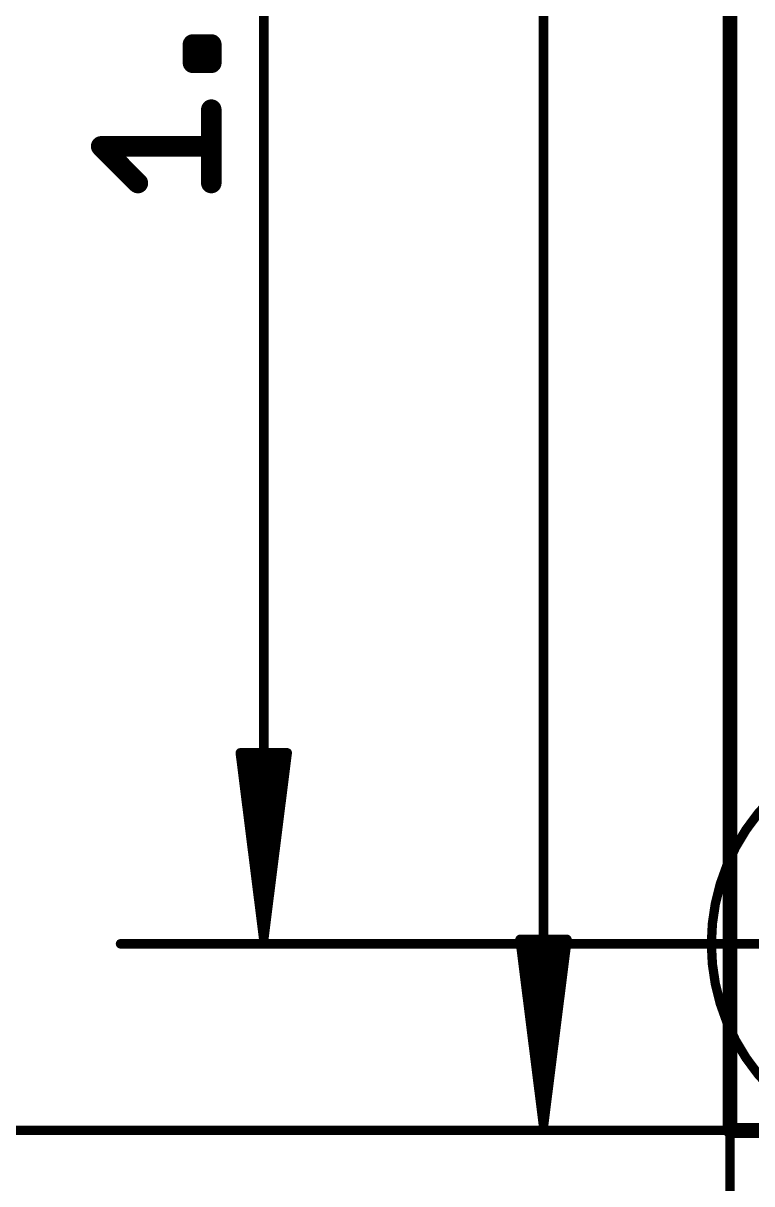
# Model space of a CAD drawing. Extents: x -33 to 74, y -17 to 52.
# Drawn here: x -9.63 to 0.3, y -0.73 to 15.07 of the extents above; entities that cross this region are included whole.
import ezdxf

# ---------------------------------------------------------------- set-up
doc = ezdxf.new("R2010")
doc.units = 0
for name, color, linetype in [('20', 53, 'CONTINUOUS'), ('39', 12, 'CONTINUOUS'), ('47', 253, 'CONTINUOUS')]:
    doc.layers.add(name, color=color, linetype=linetype)

msp = doc.modelspace()

# ---------------------------------------------------------------- linework, layer by layer
at = {"layer": '20', "const_width": 0.2032}
for points in [[(0, 0), (0, 30.48)], [(27.94, 0), (0, 0)]]:
    msp.add_lwpolyline(points, dxfattribs=at)
at = {"layer": '20', "const_width": 0.1016}
for points in [[(0, 0.0508, 1), (0, -0.0508)], [(-0.0508, 0, 1), (0.0508, 0)]]:
    msp.add_lwpolyline(points, format="xyb", dxfattribs=at)
at = {"layer": '39', "const_width": 0.127}
msp.add_lwpolyline([(2.54, -0.254, 1), (2.54, 5.334, 1), (2.54, -0.254)], format="xyb", dxfattribs=at)
at = {"layer": '47'}
for points, const_width in [([(-2.54, 0.065), (-2.54, 38.67)], 0.13), ([(-6.35, 27.875), (-6.35, 2.605)], 0.13), ([(-7.3142, 14.5355), (-7.3142, 14.7854)], 0.2794), ([(-7.3142, 14.7854), (-7.0642, 14.7854)], 0.2794), ([(-7.0642, 14.7854), (-7.0642, 14.5355)], 0.2794), ([(-7.0642, 14.5355), (-7.3142, 14.5355)], 0.2794), ([(-7.0642, 12.8983), (-7.0642, 13.8982)], 0.2794), ([(-8.0641, 12.8983), (-8.5641, 13.3983)], 0.2794), ([(-8.5641, 13.3983), (-7.0642, 13.3983)], 0.2794), ([(-6.35, 2.605), (-6.6692, 5.14)], 0.13), ([(-6.6692, 5.14), (-6.0308, 5.14)], 0.13), ([(-6.35, 2.605), (-6.61, 5.14)], 0.13), ([(-6.35, 2.605), (-6.48, 5.14)], 0.13), ([(-6.0308, 5.14), (-6.35, 2.605)], 0.13), ([(-6.22, 5.14), (-6.35, 2.605)], 0.13), ([(-6.09, 5.14), (-6.35, 2.605)], 0.13), ([(2.54, 2.54), (-8.3, 2.54)], 0.13), ([(-2.54, 0.065), (-2.8592, 2.6)], 0.13), ([(-2.8592, 2.6), (-2.2208, 2.6)], 0.13), ([(-2.54, 0.065), (-2.8, 2.6)], 0.13), ([(-2.54, 0.065), (-2.67, 2.6)], 0.13), ([(-2.2208, 2.6), (-2.54, 0.065)], 0.13), ([(-2.41, 2.6), (-2.54, 0.065)], 0.13), ([(-2.28, 2.6), (-2.54, 0.065)], 0.13), ([(0, 0), (-13.38, 0)], 0.13), ([(0, 0), (-4.49, 0)], 0.13), ([(0, 0), (0, -5.76)], 0.13)]:
    msp.add_lwpolyline(points, dxfattribs=dict(at, const_width=const_width))
for points, const_width in [([(-7.3142, 14.8553, 1), (-7.3142, 14.7156)], 0.1397), ([(-7.2443, 14.7854, 1), (-7.384, 14.7854)], 0.1397), ([(-6.9944, 14.7854, 1), (-7.1341, 14.7854)], 0.1397), ([(-7.0642, 14.7156, 1), (-7.0642, 14.8553)], 0.1397), ([(-7.3142, 14.6053, 1), (-7.3142, 14.4656)], 0.1397), ([(-7.384, 14.5355, 1), (-7.2443, 14.5355)], 0.1397), ([(-7.1341, 14.5355, 1), (-6.9944, 14.5355)], 0.1397), ([(-7.0642, 14.4656, 1), (-7.0642, 14.6053)], 0.1397), ([(-6.9944, 13.8982, 1), (-7.1341, 13.8982)], 0.1397), ([(-8.5147, 13.4477, 1), (-8.6135, 13.3489)], 0.1397), ([(-8.5641, 13.4681, 1), (-8.5641, 13.3284)], 0.1397), ([(-7.0642, 13.3284, 1), (-7.0642, 13.4681)], 0.1397), ([(-8.1135, 12.8489, 1), (-8.0147, 12.9477)], 0.1397), ([(-7.1341, 12.8983, 1), (-6.9944, 12.8983)], 0.1397), ([(-6.637, 5.1441, 1), (-6.7015, 5.1359)], 0.065), ([(-6.6692, 5.1725, 1), (-6.6692, 5.1075)], 0.065), ([(-6.5777, 5.1433, 1), (-6.6423, 5.1367)], 0.065), ([(-6.4475, 5.1417, 1), (-6.5125, 5.1383)], 0.065), ([(-6.1875, 5.1383, 1), (-6.2525, 5.1417)], 0.065), ([(-6.0577, 5.1367, 1), (-6.1223, 5.1433)], 0.065), ([(-5.9985, 5.1359, 1), (-6.063, 5.1441)], 0.065), ([(-6.0308, 5.1075, 1), (-6.0308, 5.1725)], 0.065), ([(-8.3, 2.5725, 1), (-8.3, 2.5075)], 0.065), ([(-6.3822, 2.6091, 1), (-6.3178, 2.6009)], 0.065), ([(-6.3823, 2.6083, 1), (-6.3177, 2.6017)], 0.065), ([(-6.3825, 2.6033, 1), (-6.3175, 2.6067)], 0.065), ([(-6.3825, 2.6067, 1), (-6.3175, 2.6033)], 0.065), ([(-6.3825, 2.605, 1), (-6.3175, 2.605)], 0.065), ([(-6.3823, 2.6017, 1), (-6.3177, 2.6083)], 0.065), ([(-6.3822, 2.6009, 1), (-6.3178, 2.6091)], 0.065), ([(-2.827, 2.6041, 1), (-2.8915, 2.5959)], 0.065), ([(-2.8592, 2.6325, 1), (-2.8592, 2.5675)], 0.065), ([(-2.7677, 2.6033, 1), (-2.8323, 2.5967)], 0.065), ([(-2.6375, 2.6017, 1), (-2.7025, 2.5983)], 0.065), ([(-2.3775, 2.5983, 1), (-2.4425, 2.6017)], 0.065), ([(-2.2477, 2.5967, 1), (-2.3123, 2.6033)], 0.065), ([(-2.1885, 2.5959, 1), (-2.253, 2.6041)], 0.065), ([(-2.2208, 2.5675, 1), (-2.2208, 2.6325)], 0.065), ([(-4.49, 0.0325, 1), (-4.49, -0.0325)], 0.065), ([(-2.5722, 0.0691, 1), (-2.5078, 0.0609)], 0.065), ([(-2.5723, 0.0683, 1), (-2.5077, 0.0617)], 0.065), ([(-2.5725, 0.0633, 1), (-2.5075, 0.0667)], 0.065), ([(-2.5725, 0.0667, 1), (-2.5075, 0.0633)], 0.065), ([(-2.5725, 0.065, 1), (-2.5075, 0.065)], 0.065), ([(-2.5723, 0.0617, 1), (-2.5077, 0.0683)], 0.065), ([(-2.5722, 0.0609, 1), (-2.5078, 0.0691)], 0.065), ([(0.0325, 0, 1), (-0.0325, 0)], 0.065), ([(0, -0.0325, 1), (0, 0.0325)], 0.065), ([(0, -0.0325, 1), (0, 0.0325)], 0.065)]:
    msp.add_lwpolyline(points, format="xyb", dxfattribs=dict(at, const_width=const_width))

doc.saveas('drawing.dxf')
